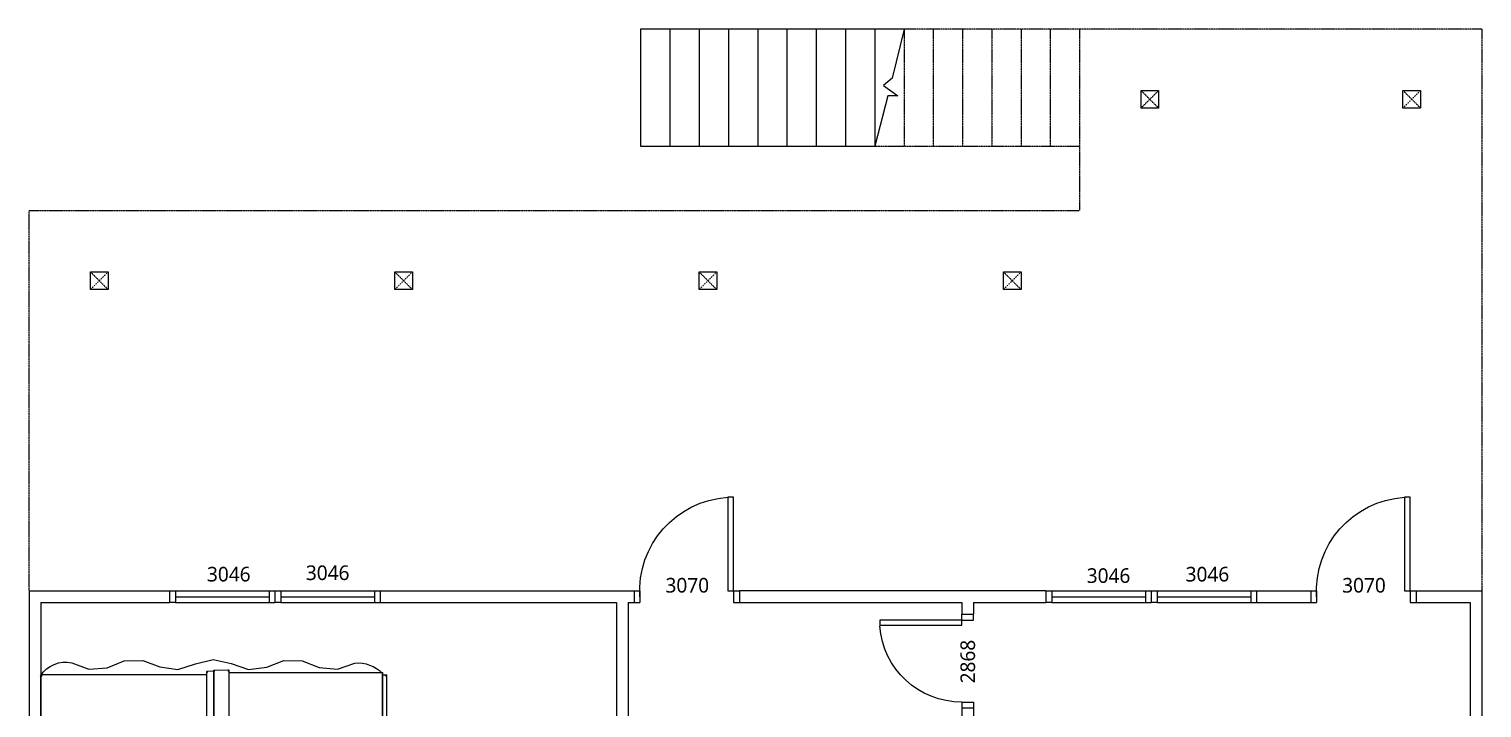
# Model space of a CAD drawing. Header units: inches. Extents: x 0 to 22102, y -19958 to 0.
# Drawn here: x 2453.6 to 2950.1, y -10015.2 to -9783.2 of the extents above; entities that cross this region are included whole.
import ezdxf

# ---------------------------------------------------------------- set-up
doc = ezdxf.new("R2010")
doc.units = ezdxf.units.IN
doc.header["$MEASUREMENT"] = 0
doc.linetypes.add('CENTER', pattern=[2, 1.25, -0.25, 0.25, -0.25])
doc.linetypes.add('DASHED', pattern=[0.75, 0.5, -0.25])
for name, color, linetype, lineweight in [('center', 10, 'CENTER', 9), ('dimensions', 1, 'Continuous', 0), ('wall', 200, 'Continuous', 20), ('wall view line', 210, 'Continuous', 13), ('window', 160, 'Continuous', 5), ('wood', 40, 'Continuous', 0)]:
    doc.layers.add(name, color=color, linetype=linetype, lineweight=lineweight)
doc.layers.add('Furniture_ Interior', color=7, linetype='Continuous', lineweight=25, true_color=0xa1a1a1)
doc.layers.get('center').off()

# ---------------------------------------------------------------- blocks, each defined once
blk = doc.blocks.new('windows')
at = {"layer": 'window'}
for p, q in [((4074.06, -9975.23), (4106.06, -9975.23)), ((4074.06, -9977.23), (4106.06, -9977.23)), ((4074.06, -9979.23), (4106.06, -9979.23))]:
    blk.add_line(p, q, dxfattribs=at)
at = {"layer": 'wood'}
for p, q in [((4072.06, -9975.23), (4074.06, -9975.23)), ((4074.06, -9979.23), (4072.06, -9979.23)), ((4074.06, -9975.23), (4074.06, -9979.23)), ((4106.06, -9975.23), (4106.06, -9979.23)), ((4106.06, -9975.23), (4108.06, -9975.23)), ((4106.06, -9979.23), (4108.06, -9979.23))]:
    blk.add_line(p, q, dxfattribs=at)
blk = doc.blocks.new('double windows')
at = {"layer": 'wall'}
for p, q in [((4072.06, -9975.23), (4072.06, -9979.23)), ((4144.06, -9975.23), (4144.06, -9979.23))]:
    blk.add_line(p, q, dxfattribs=at)
at = {"layer": 'wood'}
blk.add_line((4108.06, -9975.23), (4108.06, -9979.23), dxfattribs=at)
at = {"layer": 'center'}
for p in [(0, 0), (36, 0)]:
    blk.add_blockref('windows', p, dxfattribs=at)
blk = doc.blocks.new('door2')
at = {"layer": 'wall'}
for p, q in [((4211.81, -10081.23), (4215.81, -10081.23)), ((4211.81, -10113.23), (4215.81, -10113.23))]:
    blk.add_line(p, q, dxfattribs=at)
at = {"layer": 'wood'}
for p, q in [((4211.81, -10083.23), (4211.81, -10081.23)), ((4211.81, -10083.23), (4215.81, -10083.23)), ((4215.81, -10083.23), (4215.81, -10081.23)), ((4183.81, -10111.23), (4183.81, -10109.23)), ((4183.81, -10109.48), (4211.81, -10109.48)), ((4211.81, -10111.23), (4183.81, -10111.23)), ((4211.81, -10109.48), (4211.81, -10111.23)), ((4211.81, -10111.23), (4215.81, -10111.23)), ((4211.81, -10111.23), (4211.81, -10113.23)), ((4215.81, -10111.23), (4215.81, -10113.23))]:
    blk.add_line(p, q, dxfattribs=at)
blk.add_arc((4211.68, -10111.16), 27.93, 89.7263, 176.0315, dxfattribs=at)
blk = doc.blocks.new("3'door2")
at = {"layer": 'wall'}
for p, q in [((4462.06, -9979.23), (4462.06, -9975.23)), ((4498.06, -9979.23), (4498.06, -9975.23))]:
    blk.add_line(p, q, dxfattribs=at)
at = {"layer": 'wood'}
for p, q in [((4462.06, -9975.23), (4464.06, -9975.23)), ((4462.06, -9979.23), (4464.06, -9979.23)), ((4464.06, -9979.23), (4464.06, -9975.23)), ((4494.06, -10011.23), (4494.06, -9979.23)), ((4494.06, -9979.23), (4496.06, -9979.23)), ((4496.06, -9979.23), (4496.06, -9975.23)), ((4496.06, -9975.23), (4498.06, -9975.23)), ((4496.06, -9979.23), (4498.06, -9979.23)), ((4496.06, -9979.23), (4496.06, -10011.23)), ((4496.06, -10011.23), (4494.06, -10011.23))]:
    blk.add_line(p, q, dxfattribs=at)
blk.add_arc((4496.06, -9979.23), 32.06, 176.4237, 266.4237, dxfattribs=at)
blk = doc.blocks.new('Rail Bed')
at = {"layer": 'Furniture_ Interior', "lineweight": 0, "transparency": 33554687}
for p, q in [((-8.58, 17.38), (-8.58, 33.46)), ((8.61, 33.33), (8.72, 33.45)), ((-8.89, 17.38), (9.01, 17.38)), ((-9.05, 16.71), (9.03, 16.71)), ((9.03, 16.7), (9.08, 16.7)), ((-8.82, 15.26), (-8.82, 15.26)), ((-8.8, 15.34), (-8.8, 15.34)), ((-8.66, 0.4), (-8.66, 15.26)), ((-8.5, 15.31), (-8.51, 15.31))]:
    blk.add_line(p, q, dxfattribs=at)
blk.add_lwpolyline([(-8.93, 0.42, -0.31556), (-9.68, 3.13), (-9.13, 4.8), (-9.28, 4.74), (-9.43, 6.52), (-10.1, 8.16), (-10.13, 9.95), (-9.47, 11.59), (-9.26, 13.36), (-9.83, 15.04), (-10.21, 16.77), (-9.81, 18.5), (-9.26, 20.19), (-9.49, 21.96), (-10.13, 23.6), (-10.09, 25.39), (-9.42, 27.03), (-9.29, 28.81), (-9.9, 30.47, -0.517894), (-8.66, 33.49), (8.64, 33.47), (8.65, 33.48), (8.66, 33.49, -0.306534), (9.9, 30.47), (9.29, 28.81), (9.42, 27.03), (10.09, 25.39), (10.13, 23.6), (9.49, 21.96), (9.26, 20.19), (9.81, 18.5), (10.21, 16.77), (9.83, 15.04), (9.26, 13.36), (9.47, 11.59), (10.13, 9.95), (10.1, 8.16), (9.43, 6.52), (9.28, 4.74), (9.87, 3.07, -0.226152), (8.89, 0.42)], format="xyb", close=True, dxfattribs=at)
for points in [[(8.74, 17.38), (8.74, 33.46), (-8.58, 33.46), (-8.57, 33.46), (-8.56, 33.45), (-8.52, 33.4), (-8.46, 33.33)], [(-9.02, 16.71), (-8.98, 17.31), (-8.97, 17.35), (-8.93, 17.37), (-8.89, 17.38)], [(-8.81, 16.71), (-8.79, 17.31), (-8.78, 17.34), (-8.74, 17.37), (-8.7, 17.38)], [(8.94, 17.34), (9.09, 17.34), (9.1, 17.31), (9.11, 16.71)], [(9.01, 17.38), (9.04, 17.38), (9.07, 17.36), (9.09, 17.34)], [(-8.91, 15.79), (-8.89, 15.34), (-8.9, 15.31), (-8.88, 15.28), (-8.86, 15.27), (-8.83, 15.26), (-8.82, 15.26), (-9.02, 15.26), (-9.05, 15.27), (-9.07, 15.28), (-9.09, 15.31), (-9.09, 15.34), (-9.12, 15.79), (-9.11, 16.25), (-9.07, 16.7), (-9.06, 16.7), (-9.05, 16.71)], [(-8.9, 16.25), (-8.87, 16.7), (-8.84, 16.7), (-8.78, 16.7), (-8.65, 16.7), (-8.59, 16.7), (-8.51, 16.7), (-8.36, 16.7), (9.19, 16.7)], [(-8.87, 16.7), (-8.87, 16.7), (-8.86, 16.71)], [(9.05, 16.71), (9.17, 16.71), (9.18, 16.7), (9.19, 16.7), (9.05, 16.7)], [(9.12, 16.7), (9.19, 16.7), (9.19, 16.7), (9.21, 15.34), (9.21, 15.31)], [(-8.9, 15.31), (-9.03, 15.31), (-9.02, 15.31), (-9.02, 15.32), (-9.01, 15.33), (-9.01, 15.34), (-9.02, 15.34)], [(8.97, 15.26), (8.97, 0.4), (-8.85, 0.4), (-8.85, 15.26)], [(9.06, 15.31), (9.21, 15.31), (9.19, 15.28), (9.17, 15.27), (9.14, 15.26), (9, 15.26), (8.93, 15.26), (8.75, 15.26), (8.53, 15.26), (-8.36, 15.26), (-8.5, 15.26), (-8.83, 15.26)], [(-8.6, 15.34), (-8.63, 15.34), (-8.6, 15.34)], [(-8.46, 0.14), (-8.52, 0.06), (-8.56, 0.02), (-8.57, 0), (-8.58, 0), (-8.58, 0.4)], [(8.74, 0), (8.73, 0), (8.72, 0.02), (8.68, 0.06), (8.61, 0.14)]]:
    blk.add_lwpolyline(points, dxfattribs=at)
for points in [[(4.58, 26.82), (4.54, 26.65), (4.43, 26.53), (4.28, 26.49), (-4.22, 26.49), (-4.37, 26.53), (-4.48, 26.65), (-4.52, 26.82), (-4.52, 31.94), (4.58, 31.94)], [(8.74, 0.4), (8.74, 0), (-8.58, 0), (-8.58, 0.4)]]:
    blk.add_lwpolyline(points, close=True, dxfattribs=at)

msp = doc.modelspace()

# ---------------------------------------------------------------- linework, layer by layer
at = {"layer": 'dimensions', "linetype": 'DASHED', "ltscale": 0.1}
for p, q in [((2839.60807, -9804.22812), (2833.60807, -9810.22812)), ((2833.60807, -9804.22812), (2839.60807, -9810.22812)), ((2929.10807, -9804.22812), (2923.10807, -9810.22812)), ((2923.10807, -9804.22812), (2929.10807, -9810.22812)), ((2474.60807, -9866.22812), (2480.60807, -9872.22812)), ((2480.60807, -9866.22812), (2474.60807, -9872.22812)), ((2578.60807, -9866.22812), (2584.60807, -9872.22812)), ((2584.60807, -9866.22812), (2578.60807, -9872.22812)), ((2682.60807, -9866.22812), (2688.60807, -9872.22812)), ((2688.60807, -9866.22812), (2682.60807, -9872.22812)), ((2786.60807, -9866.22812), (2792.60807, -9872.22812)), ((2792.60807, -9866.22812), (2786.60807, -9872.22812))]:
    msp.add_line(p, q, dxfattribs=at)
at = {"layer": 'wall'}
for p, q in [((2833.60807, -9810.22812), (2833.60807, -9804.22812)), ((2833.60807, -9804.22812), (2836.60807, -9804.22812)), ((2836.60807, -9804.22812), (2839.60807, -9804.22812)), ((2839.60807, -9804.22812), (2839.60807, -9810.22812)), ((2923.10807, -9810.22812), (2923.10807, -9804.22812)), ((2923.10807, -9804.22812), (2926.10807, -9804.22812)), ((2926.10807, -9804.22812), (2929.10807, -9804.22812)), ((2929.10807, -9804.22812), (2929.10807, -9810.22812)), ((2839.60807, -9810.22812), (2833.60807, -9810.22812)), ((2929.10807, -9810.22812), (2923.10807, -9810.22812)), ((2474.60807, -9872.22812), (2474.60807, -9866.22812)), ((2474.60807, -9866.22812), (2477.60807, -9866.22812)), ((2477.60807, -9866.22812), (2480.60807, -9866.22812)), ((2480.60807, -9866.22812), (2480.60807, -9872.22812)), ((2578.60807, -9872.22812), (2578.60807, -9866.22812)), ((2578.60807, -9866.22812), (2581.60807, -9866.22812)), ((2581.60807, -9866.22812), (2584.60807, -9866.22812)), ((2584.60807, -9866.22812), (2584.60807, -9872.22812)), ((2682.60807, -9872.22812), (2682.60807, -9866.22812)), ((2682.60807, -9866.22812), (2685.60807, -9866.22812)), ((2685.60807, -9866.22812), (2688.60807, -9866.22812)), ((2688.60807, -9866.22812), (2688.60807, -9872.22812)), ((2786.60807, -9872.22812), (2786.60807, -9866.22812)), ((2786.60807, -9866.22812), (2789.60807, -9866.22812)), ((2789.60807, -9866.22812), (2792.60807, -9866.22812)), ((2792.60807, -9866.22812), (2792.60807, -9872.22812)), ((2480.60807, -9872.22812), (2474.60807, -9872.22812)), ((2584.60807, -9872.22812), (2578.60807, -9872.22812)), ((2688.60807, -9872.22812), (2682.60807, -9872.22812)), ((2792.60807, -9872.22812), (2786.60807, -9872.22812)), ((2453.60807, -9975.22812), (2501.60807, -9975.22812)), ((2453.60807, -9975.22812), (2453.60807, -10427.53258)), ((2457.60807, -9979.22812), (2501.60807, -9979.22812)), ((2457.60807, -9979.22812), (2457.60807, -10119.22812)), ((2573.60807, -9975.22812), (2660.35807, -9975.22812)), ((2573.60807, -9979.22812), (2654.35807, -9979.22812)), ((2654.35807, -9979.22812), (2654.35807, -10081.22812)), ((2658.35807, -9979.22812), (2660.35807, -9979.22812)), ((2658.35807, -9979.22812), (2658.35807, -10081.22812)), ((2658.35807, -9979.22812), (2660.35807, -9979.22812)), ((2660.35807, -9975.22812), (2660.35807, -9979.22812)), ((2696.35807, -9975.22812), (2696.35807, -9979.22812)), ((2801.10807, -9975.22812), (2696.35807, -9975.22812)), ((2696.35807, -9979.22812), (2772.35807, -9979.22812)), ((2696.35807, -9979.22812), (2772.35807, -9979.22812)), ((2772.35807, -9979.22812), (2772.35807, -9983.22984)), ((2776.35807, -9979.22812), (2801.10807, -9979.22812)), ((2776.35807, -9979.22812), (2776.35807, -9983.22984)), ((2801.10807, -9975.22812), (2801.10807, -9979.22812)), ((2801.10807, -9975.22812), (2801.10807, -9979.22812)), ((2873.10807, -9975.22812), (2891.60807, -9975.22812)), ((2873.10807, -9975.22812), (2873.10807, -9979.22812)), ((2873.10807, -9975.22812), (2873.10807, -9979.22812)), ((2873.10807, -9979.22812), (2891.60807, -9979.22812)), ((2927.60807, -9975.22812), (2950.10807, -9975.22812)), ((2927.60807, -9979.22812), (2946.10807, -9979.22812)), ((2946.10807, -9979.22812), (2946.10807, -10119.22812)), ((2946.10807, -9979.22812), (2946.10807, -10119.22812)), ((2950.10807, -9975.22812), (2950.10807, -10427.53258)), ((2950.10807, -9975.22812), (2950.10807, -10119.22812)), ((2772.35807, -9983.22984), (2776.35807, -9983.22984)), ((2772.35807, -10015.22984), (2772.35807, -10021.23156)), ((2772.35807, -10015.22984), (2776.35807, -10015.22984)), ((2776.35807, -10015.22984), (2776.35807, -10059.23156))]:
    msp.add_line(p, q, dxfattribs=at)
at = {"layer": 'wall view line'}
for p, q in [((2752.60807, -9783.22812), (2662.60807, -9783.22812)), ((2662.60807, -9783.22812), (2662.60807, -9823.22812)), ((2672.60807, -9783.22812), (2672.60807, -9823.22812)), ((2682.60807, -9783.22812), (2682.60807, -9823.22812)), ((2692.60807, -9783.22812), (2692.60807, -9823.22812)), ((2702.60807, -9783.22812), (2702.60807, -9823.22812)), ((2712.60807, -9783.22812), (2712.60807, -9823.22812)), ((2722.60807, -9783.22812), (2722.60807, -9823.22812)), ((2732.60807, -9783.22812), (2732.60807, -9823.22812)), ((2742.60807, -9783.22812), (2742.60807, -9823.22812)), ((2752.60807, -9783.22812), (2748.54646, -9800)), ((2748.54646, -9800), (2745.54646, -9802.5)), ((2745.54646, -9802.5), (2750.54646, -9806)), ((2747.04646, -9806), (2742.60807, -9823.22812)), ((2750.54646, -9806), (2747.04646, -9806)), ((2662.60807, -9823.22812), (2742.60807, -9823.22812))]:
    msp.add_line(p, q, dxfattribs=at)
at = {"layer": 'wall view line', "linetype": 'DASHED', "ltscale": 0.1}
for p, q in [((2812.60807, -9783.22812), (2752.60807, -9783.22812)), ((2752.60807, -9783.22812), (2752.60807, -9823.22812)), ((2762.60807, -9783.22812), (2762.60807, -9823.22812)), ((2772.60807, -9783.22812), (2772.60807, -9823.22812)), ((2782.60807, -9783.22812), (2782.60807, -9823.22812)), ((2792.60807, -9783.22812), (2792.60807, -9823.22812)), ((2802.60807, -9783.22812), (2802.60807, -9823.22812)), ((2950.10807, -9783.22812), (2812.60807, -9783.22812)), ((2812.60807, -9783.22812), (2812.60807, -9845.22812)), ((2950.10807, -9783.22812), (2950.10807, -9975.22812)), ((2742.60807, -9823.22812), (2812.60807, -9823.22812)), ((2453.60807, -9975.22812), (2453.60807, -9845.22812)), ((2453.60807, -9845.22812), (2812.60807, -9845.22812))]:
    msp.add_line(p, q, dxfattribs=at)
at = {"layer": 'wood'}
msp.add_line((2837.10806, -9975.22812), (2837.10807, -9979.22812), dxfattribs=at)

# ---------------------------------------------------------------- block references
at = {"layer": 'center'}
for p in [(-1270.95355, 0), (-1234.95355, 0)]:
    msp.add_blockref('windows', p, dxfattribs=at)
at = {"layer": 'Furniture_ Interior', "transparency": 33554687, "xscale": 3.530421827939401, "yscale": 3.530421827939401, "zscale": 1.41216873117576, "rotation": 90}
msp.add_blockref('Rail Bed', (2575.77182, -10034.73455), dxfattribs=at)
at = {"layer": 'wood', "xscale": -1, "rotation": 180}
for name, p in [("3'door2", (-1801.70354, -19954.45624)), ("3'door2", (-1570.45354, -19954.45624)), ('door2', (-1439.45354, -20096.45796))]:
    msp.add_blockref(name, p, dxfattribs=at)
at = {"layer": 'wood'}
msp.add_blockref('double windows', (-1570.45354, 0), dxfattribs=at)

# ---------------------------------------------------------------- texts
at = {"char_height": 5, "attachment_point": 1}
for s, insert in [('{\\fYu Gothic UI|b0|i0|c0|p34;3046}', (2514.40861, -9967.00778)), ('{\\fYu Gothic UI|b0|i0|c0|p34;3046}', (2548.20312, -9966.52957)), ('{\\fYu Gothic UI|b0|i0|c0|p34;3046}', (2815.05135, -9967.49843)), ('{\\fYu Gothic UI|b0|i0|c0|p34;3046}', (2848.84586, -9967.02021)), ('{\\fYu Gothic UI|b0|i0|c0|p34;3070}', (2671.09883, -9970.80097)), ('{\\fYu Gothic UI|b0|i0|c0|p34;3070}', (2902.34883, -9970.80097))]:
    msp.add_mtext_dynamic_manual_height_columns(s, width=15.274735, gutter_width=1, heights=[1.03347], dxfattribs=dict(at, insert=insert))
at = {"insert": (2771.89668, -10006.8379), "char_height": 5, "attachment_point": 1, "rotation": 90}
msp.add_mtext_dynamic_manual_height_columns('{\\fYu Gothic UI|b0|i0|c0|p34;2868}', width=15.274735, gutter_width=1, heights=[1.03347], dxfattribs=at)

doc.saveas('drawing.dxf')
